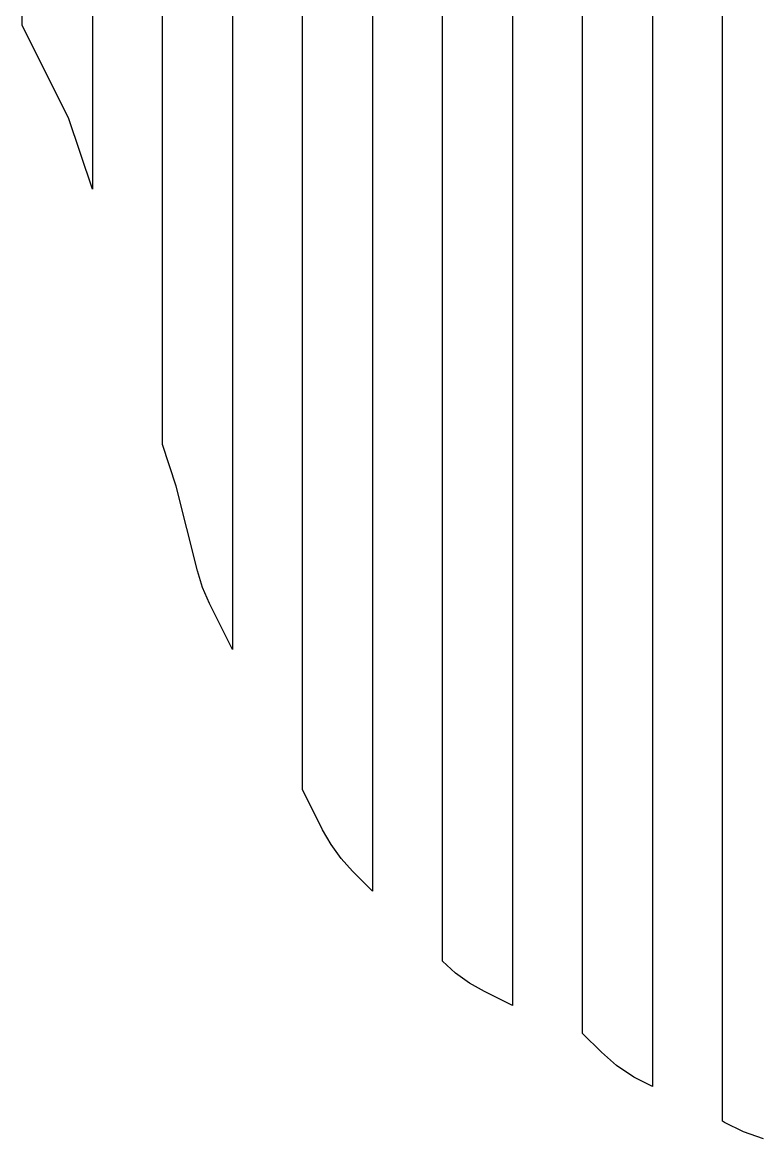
# Model space of a CAD drawing. Header units: metres. Extents: x -6 to 1890, y -8 to 898.
# Drawn here: x 1449.6 to 1491.6, y 593.6 to 657.3 of the extents above; entities that cross this region are included whole.
import ezdxf

# ---------------------------------------------------------------- set-up
doc = ezdxf.new("R2010")
doc.units = ezdxf.units.M
doc.layers.add('PASSADAS_COMPLETAS', color=1, linetype='CONTINUOUS')
doc.layers.add('PECAS_2D', color=3, linetype='CONTINUOUS')

msp = doc.modelspace()

# ---------------------------------------------------------------- linework, layer by layer
at = {"layer": 'PASSADAS_COMPLETAS'}
for points in [[(1469.578, 705.858), (1469.578, 634.823), (1469.578, 633.532), (1469.578, 628.365), (1469.578, 627.074), (1469.578, 625.782), (1469.578, 624.491), (1469.578, 623.199), (1469.578, 621.908), (1469.578, 620.616), (1469.578, 619.325), (1469.578, 618.033), (1469.578, 607.701), (1468.432, 608.846), (1467.781, 609.571), (1467.209, 610.364), (1466.728, 611.211), (1465.578, 613.511), (1465.578, 626.414), (1465.578, 627.705), (1465.578, 628.995), (1465.578, 630.285), (1465.578, 631.576), (1465.578, 632.866), (1465.578, 634.156), (1465.578, 635.447), (1465.578, 636.737), (1465.578, 638.027), (1465.578, 640.608), (1465.578, 643.189), (1465.578, 647.06), (1465.578, 648.35), (1465.578, 708.997)], [(1477.578, 699.623), (1477.578, 616.712), (1477.578, 615.417), (1477.578, 614.121), (1477.578, 612.826), (1477.578, 611.53), (1477.578, 610.235), (1477.578, 608.939), (1477.578, 607.644), (1477.578, 601.166), (1475.968, 601.971), (1475.121, 602.453), (1474.328, 603.025), (1473.578, 603.701), (1473.578, 611.436), (1473.578, 612.725), (1473.578, 614.014), (1473.578, 615.303), (1473.578, 616.593), (1473.578, 617.882), (1473.578, 619.171), (1473.578, 620.46), (1473.578, 623.039), (1473.578, 624.328), (1473.578, 701.68)], [(1485.578, 688.46), (1485.578, 608.196), (1485.578, 606.901), (1485.578, 605.607), (1485.578, 604.312), (1485.578, 603.018), (1485.578, 601.723), (1485.578, 596.545), (1484.501, 597.079), (1483.524, 597.737), (1482.651, 598.505), (1481.578, 599.574), (1481.578, 604.737), (1481.578, 606.028), (1481.578, 607.318), (1481.578, 608.609), (1481.578, 609.9), (1481.578, 611.19), (1481.578, 613.772), (1481.578, 693.796)], [(1491.91, 593.563), (1490.767, 593.95), (1489.686, 594.486), (1489.578, 594.558), (1489.578, 599.715), (1489.578, 601.004), (1489.578, 602.293), (1489.578, 603.582), (1489.578, 604.871), (1489.578, 606.161), (1489.578, 607.45), (1489.578, 680.93)], [(1453.578, 662.022), (1453.578, 647.786), (1452.22, 651.861), (1449.578, 657.144), (1449.578, 667.47)], [(1461.578, 657.756), (1461.578, 656.462), (1461.578, 655.167), (1461.578, 653.873), (1461.578, 652.578), (1461.578, 651.284), (1461.578, 649.989), (1461.578, 648.695), (1461.578, 647.4), (1461.578, 646.106), (1461.578, 644.811), (1461.578, 643.517), (1461.578, 642.222), (1461.578, 640.928), (1461.578, 621.511), (1460.265, 624.138), (1459.869, 625.05), (1459.576, 626), (1458.368, 630.831), (1457.578, 633.201), (1457.578, 653.913), (1457.578, 655.208), (1457.578, 656.502), (1457.578, 657.797)]]:
    msp.add_lwpolyline(points, dxfattribs=at)
at = {"layer": 'PECAS_2D'}
for points in [[(1469.578, 705.858), (1469.578, 634.823), (1469.578, 633.532), (1469.578, 628.365), (1469.578, 627.074), (1469.578, 625.782), (1469.578, 624.491), (1469.578, 623.199), (1469.578, 621.908), (1469.578, 620.616), (1469.578, 619.325), (1469.578, 618.033), (1469.578, 607.701), (1468.432, 608.846), (1467.781, 609.571), (1467.209, 610.364), (1466.728, 611.211), (1465.578, 613.511), (1465.578, 626.414), (1465.578, 627.705), (1465.578, 628.995), (1465.578, 630.285), (1465.578, 631.576), (1465.578, 632.866), (1465.578, 634.156), (1465.578, 635.447), (1465.578, 636.737), (1465.578, 638.027), (1465.578, 640.608), (1465.578, 643.189), (1465.578, 647.06), (1465.578, 648.35), (1465.578, 708.997)], [(1477.578, 699.623), (1477.578, 616.712), (1477.578, 615.417), (1477.578, 614.121), (1477.578, 612.826), (1477.578, 611.53), (1477.578, 610.235), (1477.578, 608.939), (1477.578, 607.644), (1477.578, 601.166), (1475.968, 601.971), (1475.121, 602.453), (1474.328, 603.025), (1473.578, 603.701), (1473.578, 611.436), (1473.578, 612.725), (1473.578, 614.014), (1473.578, 615.303), (1473.578, 616.593), (1473.578, 617.882), (1473.578, 619.171), (1473.578, 620.46), (1473.578, 623.039), (1473.578, 624.328), (1473.578, 701.68)], [(1485.578, 688.46), (1485.578, 608.196), (1485.578, 606.901), (1485.578, 605.607), (1485.578, 604.312), (1485.578, 603.018), (1485.578, 601.723), (1485.578, 596.545), (1484.501, 597.079), (1483.524, 597.737), (1482.651, 598.505), (1481.578, 599.574), (1481.578, 604.737), (1481.578, 606.028), (1481.578, 607.318), (1481.578, 608.609), (1481.578, 609.9), (1481.578, 611.19), (1481.578, 613.772), (1481.578, 693.796)], [(1491.91, 593.563), (1490.767, 593.95), (1489.686, 594.486), (1489.578, 594.558), (1489.578, 599.715), (1489.578, 601.004), (1489.578, 602.293), (1489.578, 603.582), (1489.578, 604.871), (1489.578, 606.161), (1489.578, 607.45), (1489.578, 680.93)], [(1453.578, 662.022), (1453.578, 647.786), (1452.22, 651.861), (1449.578, 657.144), (1449.578, 667.47)], [(1461.578, 657.756), (1461.578, 656.462), (1461.578, 655.167), (1461.578, 653.873), (1461.578, 652.578), (1461.578, 651.284), (1461.578, 649.989), (1461.578, 648.695), (1461.578, 647.4), (1461.578, 646.106), (1461.578, 644.811), (1461.578, 643.517), (1461.578, 642.222), (1461.578, 640.928), (1461.578, 621.511), (1460.265, 624.138), (1459.869, 625.05), (1459.576, 626), (1458.368, 630.831), (1457.578, 633.201), (1457.578, 653.913), (1457.578, 655.208), (1457.578, 656.502), (1457.578, 657.797)]]:
    msp.add_lwpolyline(points, dxfattribs=at)

doc.saveas('drawing.dxf')
